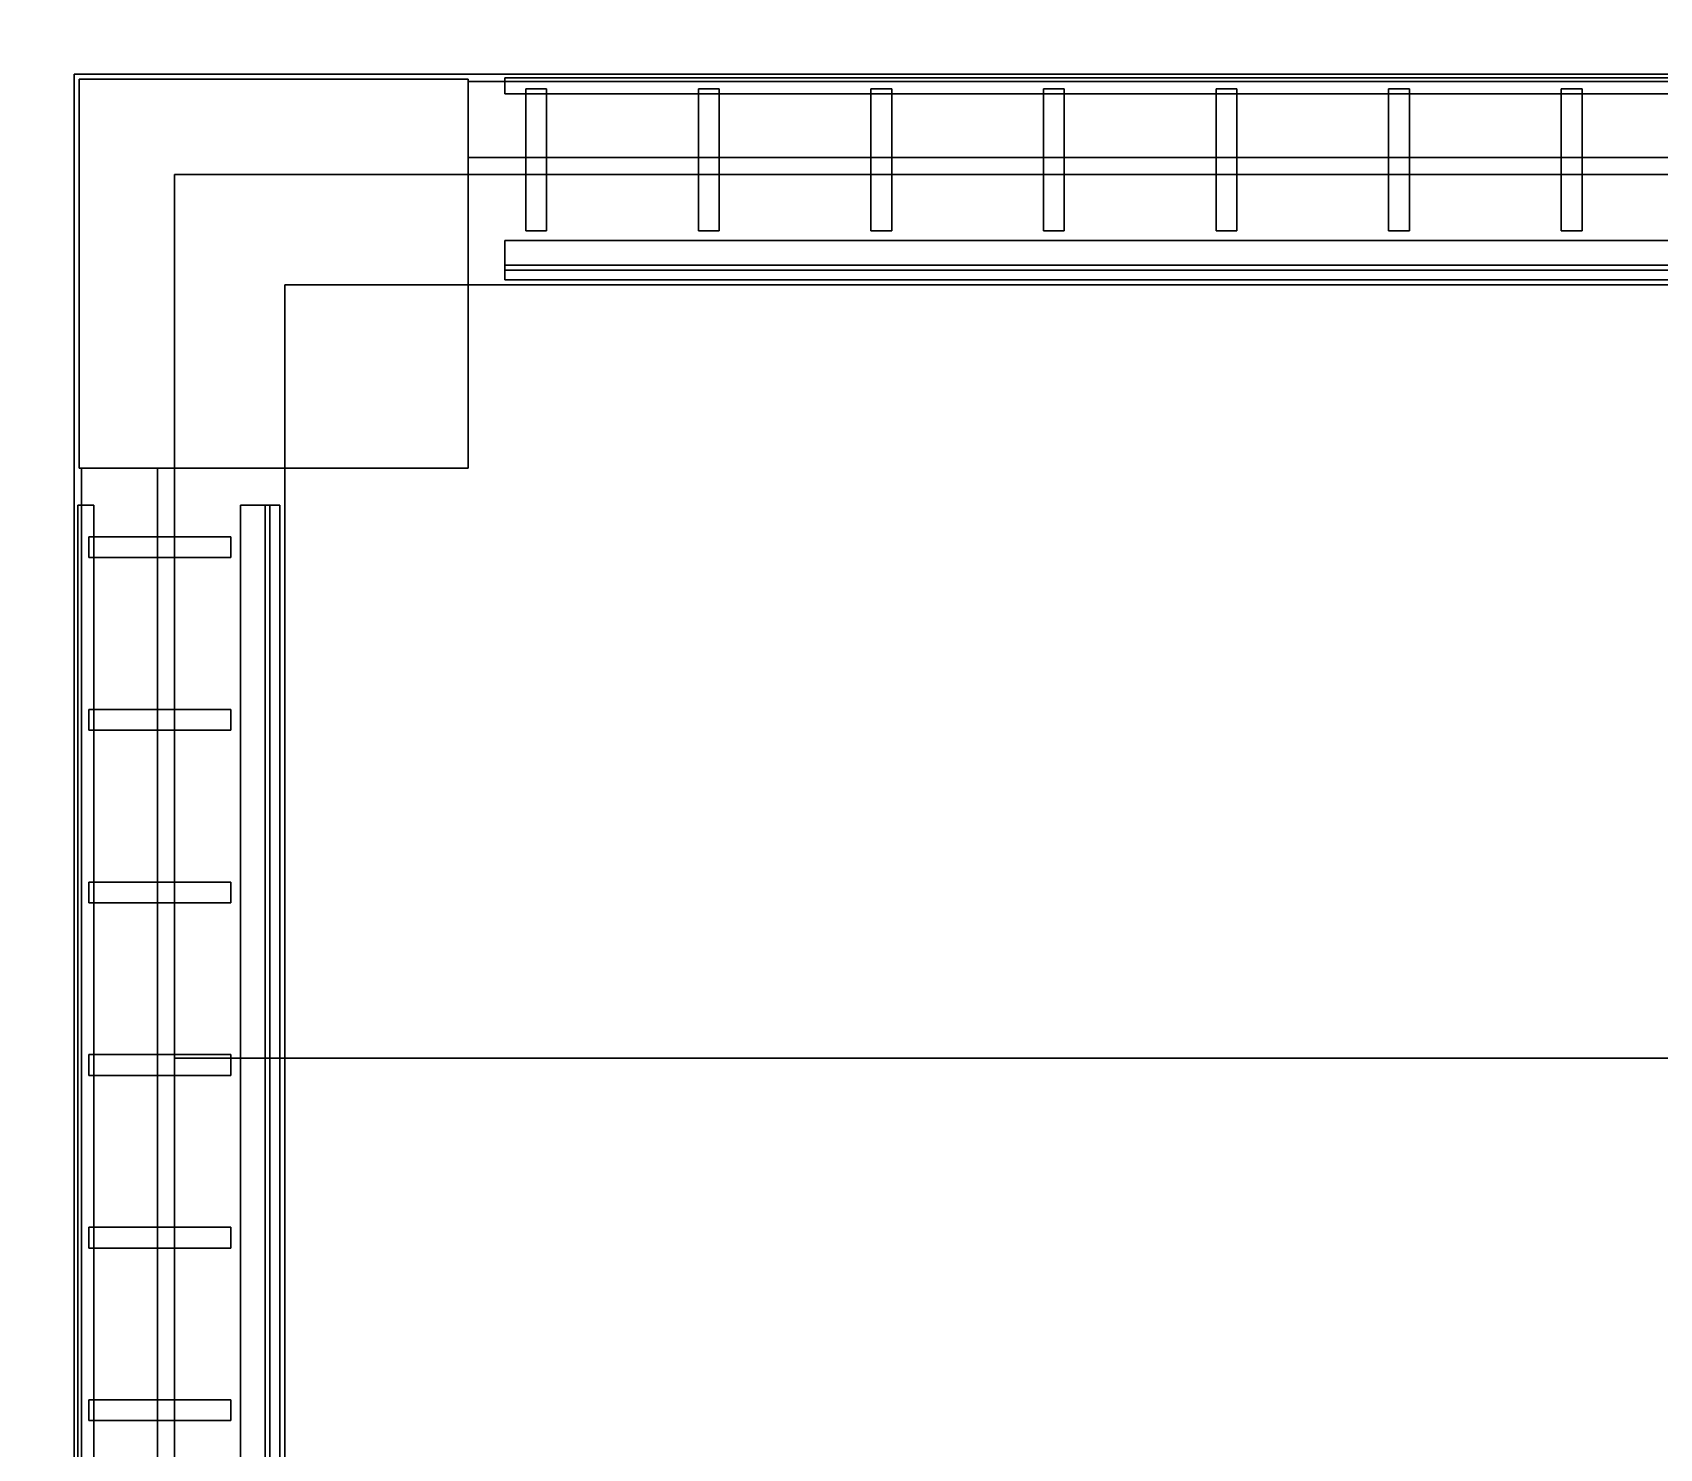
# Model space of a CAD drawing. Header units: metres. Extents: x -0.1 to 82.2, y -0.1 to 82.7.
# Drawn here: x 17.77 to 24.42, y 65.95 to 71.73 of the extents above; entities that cross this region are included whole.
import ezdxf

# ---------------------------------------------------------------- set-up
doc = ezdxf.new("R2010")
doc.units = ezdxf.units.M
for name, color, linetype in [('Floor_Plates', 7, 'CONTINUOUS'), ('Podium_Fins', 7, 'CONTINUOUS'), ('Podium_Glazing', 7, 'CONTINUOUS'), ('Podium_Terrace', 7, 'CONTINUOUS'), ('Podium_Walls', 7, 'CONTINUOUS'), ('Site_Plaza', 7, 'CONTINUOUS')]:
    doc.layers.add(name, color=color, linetype=linetype)

msp = doc.modelspace()

# ---------------------------------------------------------------- linework, layer by layer
at = {"layer": 'Floor_Plates'}
for points in [[(18.8, 26.8, 4.72), (18.8, 70.7, 4.72), (63.2, 70.7, 4.72), (63.2, 26.8, 4.72)], [(18.8, 26.8, 5), (63.2, 26.8, 5), (63.2, 70.7, 5), (18.8, 70.7, 5)], [(18.8, 26.8, 4.72), (18.8, 26.8, 5), (18.8, 70.7, 5), (18.8, 70.7, 4.72)], [(18.8, 70.7, 4.72), (18.8, 70.7, 5), (63.2, 70.7, 5), (63.2, 70.7, 4.72)], [(18.8, 26.8, 8.92), (18.8, 70.7, 8.92), (63.2, 70.7, 8.92), (63.2, 26.8, 8.92)], [(18.8, 26.8, 9.2), (63.2, 26.8, 9.2), (63.2, 70.7, 9.2), (18.8, 70.7, 9.2)], [(18.8, 26.8, 8.92), (18.8, 26.8, 9.2), (18.8, 70.7, 9.2), (18.8, 70.7, 8.92)], [(18.8, 70.7, 8.92), (18.8, 70.7, 9.2), (63.2, 70.7, 9.2), (63.2, 70.7, 8.92)], [(18.8, 26.8, 13.12), (18.8, 70.7, 13.12), (63.2, 70.7, 13.12), (63.2, 26.8, 13.12)], [(18.8, 26.8, 13.4), (63.2, 26.8, 13.4), (63.2, 70.7, 13.4), (18.8, 70.7, 13.4)], [(18.8, 26.8, 13.12), (18.8, 26.8, 13.4), (18.8, 70.7, 13.4), (18.8, 70.7, 13.12)], [(18.8, 70.7, 13.12), (18.8, 70.7, 13.4), (63.2, 70.7, 13.4), (63.2, 70.7, 13.12)]]:
    msp.add_3dface(points, dxfattribs=at)
at = {"layer": 'Podium_Fins'}
for points in [[(62.3, 71.545, 4.965), (19.7, 71.545, 4.965), (19.7, 71.545, 5.035), (62.3, 71.545, 5.035)], [(19.7, 71.48, 4.965), (19.7, 71.48, 5.035), (19.7, 71.545, 5.035), (19.7, 71.545, 4.965)], [(62.3, 71.48, 4.965), (19.7, 71.48, 4.965), (19.7, 71.545, 4.965), (62.3, 71.545, 4.965)], [(62.3, 71.48, 5.035), (62.3, 71.545, 5.035), (19.7, 71.545, 5.035), (19.7, 71.48, 5.035)], [(62.3, 71.545, 9.165), (19.7, 71.545, 9.165), (19.7, 71.545, 9.235), (62.3, 71.545, 9.235)], [(19.7, 71.48, 9.165), (19.7, 71.48, 9.235), (19.7, 71.545, 9.235), (19.7, 71.545, 9.165)], [(62.3, 71.48, 9.165), (19.7, 71.48, 9.165), (19.7, 71.545, 9.165), (62.3, 71.545, 9.165)], [(62.3, 71.48, 9.235), (62.3, 71.545, 9.235), (19.7, 71.545, 9.235), (19.7, 71.48, 9.235)], [(62.3, 71.545, 13.365), (19.7, 71.545, 13.365), (19.7, 71.545, 13.435), (62.3, 71.545, 13.435)], [(19.7, 71.48, 13.365), (19.7, 71.48, 13.435), (19.7, 71.545, 13.435), (19.7, 71.545, 13.365)], [(62.3, 71.48, 13.365), (19.7, 71.48, 13.365), (19.7, 71.545, 13.365), (62.3, 71.545, 13.365)], [(62.3, 71.48, 13.435), (62.3, 71.545, 13.435), (19.7, 71.545, 13.435), (19.7, 71.48, 13.435)], [(62.3, 71.48, 4.965), (62.3, 71.48, 5.035), (19.7, 71.48, 5.035), (19.7, 71.48, 4.965)], [(62.3, 71.48, 9.165), (62.3, 71.48, 9.235), (19.7, 71.48, 9.235), (19.7, 71.48, 9.165)], [(62.3, 71.48, 13.365), (62.3, 71.48, 13.435), (19.7, 71.48, 13.435), (19.7, 71.48, 13.365)], [(19.87, 71.5, 0.28), (19.785, 71.5, 0.28), (19.785, 71.5, 5.18), (19.87, 71.5, 5.18)], [(19.785, 70.92, 0.28), (19.785, 70.92, 5.18), (19.785, 71.5, 5.18), (19.785, 71.5, 0.28)], [(19.87, 70.92, 0.28), (19.785, 70.92, 0.28), (19.785, 71.5, 0.28), (19.87, 71.5, 0.28)], [(19.87, 70.92, 5.18), (19.87, 71.5, 5.18), (19.785, 71.5, 5.18), (19.785, 70.92, 5.18)], [(19.87, 71.5, 5.28), (19.785, 71.5, 5.28), (19.785, 71.5, 9.38), (19.87, 71.5, 9.38)], [(19.785, 70.92, 5.28), (19.785, 70.92, 9.38), (19.785, 71.5, 9.38), (19.785, 71.5, 5.28)], [(19.87, 70.92, 5.28), (19.785, 70.92, 5.28), (19.785, 71.5, 5.28), (19.87, 71.5, 5.28)], [(19.87, 70.92, 9.38), (19.87, 71.5, 9.38), (19.785, 71.5, 9.38), (19.785, 70.92, 9.38)], [(19.87, 71.5, 9.48), (19.785, 71.5, 9.48), (19.785, 71.5, 13.58), (19.87, 71.5, 13.58)], [(19.785, 70.92, 9.48), (19.785, 70.92, 13.58), (19.785, 71.5, 13.58), (19.785, 71.5, 9.48)], [(19.87, 70.92, 9.48), (19.785, 70.92, 9.48), (19.785, 71.5, 9.48), (19.87, 71.5, 9.48)], [(19.87, 70.92, 13.58), (19.87, 71.5, 13.58), (19.785, 71.5, 13.58), (19.785, 70.92, 13.58)], [(19.87, 71.5, 13.68), (19.785, 71.5, 13.68), (19.785, 71.5, 17.43), (19.87, 71.5, 17.43)], [(19.785, 70.92, 13.68), (19.785, 70.92, 17.43), (19.785, 71.5, 17.43), (19.785, 71.5, 13.68)], [(19.87, 70.92, 13.68), (19.785, 70.92, 13.68), (19.785, 71.5, 13.68), (19.87, 71.5, 13.68)], [(19.87, 70.92, 17.43), (19.87, 71.5, 17.43), (19.785, 71.5, 17.43), (19.785, 70.92, 17.43)], [(19.87, 70.92, 0.28), (19.87, 71.5, 0.28), (19.87, 71.5, 5.18), (19.87, 70.92, 5.18)], [(19.87, 70.92, 5.28), (19.87, 71.5, 5.28), (19.87, 71.5, 9.38), (19.87, 70.92, 9.38)], [(19.87, 70.92, 9.48), (19.87, 71.5, 9.48), (19.87, 71.5, 13.58), (19.87, 70.92, 13.58)], [(19.87, 70.92, 13.68), (19.87, 71.5, 13.68), (19.87, 71.5, 17.43), (19.87, 70.92, 17.43)], [(20.575, 71.5, 0.28), (20.49, 71.5, 0.28), (20.49, 71.5, 5.18), (20.575, 71.5, 5.18)], [(20.49, 70.92, 0.28), (20.49, 70.92, 5.18), (20.49, 71.5, 5.18), (20.49, 71.5, 0.28)], [(20.575, 70.92, 0.28), (20.49, 70.92, 0.28), (20.49, 71.5, 0.28), (20.575, 71.5, 0.28)], [(20.575, 70.92, 5.18), (20.575, 71.5, 5.18), (20.49, 71.5, 5.18), (20.49, 70.92, 5.18)], [(20.575, 71.5, 5.28), (20.49, 71.5, 5.28), (20.49, 71.5, 9.38), (20.575, 71.5, 9.38)], [(20.49, 70.92, 5.28), (20.49, 70.92, 9.38), (20.49, 71.5, 9.38), (20.49, 71.5, 5.28)], [(20.575, 70.92, 5.28), (20.49, 70.92, 5.28), (20.49, 71.5, 5.28), (20.575, 71.5, 5.28)], [(20.575, 70.92, 9.38), (20.575, 71.5, 9.38), (20.49, 71.5, 9.38), (20.49, 70.92, 9.38)], [(20.575, 71.5, 9.48), (20.49, 71.5, 9.48), (20.49, 71.5, 13.58), (20.575, 71.5, 13.58)], [(20.49, 70.92, 9.48), (20.49, 70.92, 13.58), (20.49, 71.5, 13.58), (20.49, 71.5, 9.48)], [(20.575, 70.92, 9.48), (20.49, 70.92, 9.48), (20.49, 71.5, 9.48), (20.575, 71.5, 9.48)], [(20.575, 70.92, 13.58), (20.575, 71.5, 13.58), (20.49, 71.5, 13.58), (20.49, 70.92, 13.58)], [(20.575, 71.5, 13.68), (20.49, 71.5, 13.68), (20.49, 71.5, 17.43), (20.575, 71.5, 17.43)], [(20.49, 70.92, 13.68), (20.49, 70.92, 17.43), (20.49, 71.5, 17.43), (20.49, 71.5, 13.68)], [(20.575, 70.92, 13.68), (20.49, 70.92, 13.68), (20.49, 71.5, 13.68), (20.575, 71.5, 13.68)], [(20.575, 70.92, 17.43), (20.575, 71.5, 17.43), (20.49, 71.5, 17.43), (20.49, 70.92, 17.43)], [(20.575, 70.92, 0.28), (20.575, 71.5, 0.28), (20.575, 71.5, 5.18), (20.575, 70.92, 5.18)], [(20.575, 70.92, 5.28), (20.575, 71.5, 5.28), (20.575, 71.5, 9.38), (20.575, 70.92, 9.38)], [(20.575, 70.92, 9.48), (20.575, 71.5, 9.48), (20.575, 71.5, 13.58), (20.575, 70.92, 13.58)], [(20.575, 70.92, 13.68), (20.575, 71.5, 13.68), (20.575, 71.5, 17.43), (20.575, 70.92, 17.43)], [(21.28, 71.5, 0.28), (21.195, 71.5, 0.28), (21.195, 71.5, 5.18), (21.28, 71.5, 5.18)], [(21.195, 70.92, 0.28), (21.195, 70.92, 5.18), (21.195, 71.5, 5.18), (21.195, 71.5, 0.28)], [(21.28, 70.92, 0.28), (21.195, 70.92, 0.28), (21.195, 71.5, 0.28), (21.28, 71.5, 0.28)], [(21.28, 70.92, 5.18), (21.28, 71.5, 5.18), (21.195, 71.5, 5.18), (21.195, 70.92, 5.18)], [(21.28, 71.5, 5.28), (21.195, 71.5, 5.28), (21.195, 71.5, 9.38), (21.28, 71.5, 9.38)], [(21.195, 70.92, 5.28), (21.195, 70.92, 9.38), (21.195, 71.5, 9.38), (21.195, 71.5, 5.28)], [(21.28, 70.92, 5.28), (21.195, 70.92, 5.28), (21.195, 71.5, 5.28), (21.28, 71.5, 5.28)], [(21.28, 70.92, 9.38), (21.28, 71.5, 9.38), (21.195, 71.5, 9.38), (21.195, 70.92, 9.38)], [(21.28, 71.5, 9.48), (21.195, 71.5, 9.48), (21.195, 71.5, 13.58), (21.28, 71.5, 13.58)], [(21.195, 70.92, 9.48), (21.195, 70.92, 13.58), (21.195, 71.5, 13.58), (21.195, 71.5, 9.48)], [(21.28, 70.92, 9.48), (21.195, 70.92, 9.48), (21.195, 71.5, 9.48), (21.28, 71.5, 9.48)], [(21.28, 70.92, 13.58), (21.28, 71.5, 13.58), (21.195, 71.5, 13.58), (21.195, 70.92, 13.58)], [(21.28, 71.5, 13.68), (21.195, 71.5, 13.68), (21.195, 71.5, 17.43), (21.28, 71.5, 17.43)], [(21.195, 70.92, 13.68), (21.195, 70.92, 17.43), (21.195, 71.5, 17.43), (21.195, 71.5, 13.68)], [(21.28, 70.92, 13.68), (21.195, 70.92, 13.68), (21.195, 71.5, 13.68), (21.28, 71.5, 13.68)], [(21.28, 70.92, 17.43), (21.28, 71.5, 17.43), (21.195, 71.5, 17.43), (21.195, 70.92, 17.43)], [(21.28, 70.92, 0.28), (21.28, 71.5, 0.28), (21.28, 71.5, 5.18), (21.28, 70.92, 5.18)], [(21.28, 70.92, 5.28), (21.28, 71.5, 5.28), (21.28, 71.5, 9.38), (21.28, 70.92, 9.38)], [(21.28, 70.92, 9.48), (21.28, 71.5, 9.48), (21.28, 71.5, 13.58), (21.28, 70.92, 13.58)], [(21.28, 70.92, 13.68), (21.28, 71.5, 13.68), (21.28, 71.5, 17.43), (21.28, 70.92, 17.43)], [(21.985, 71.5, 0.28), (21.9, 71.5, 0.28), (21.9, 71.5, 5.18), (21.985, 71.5, 5.18)], [(21.9, 70.92, 0.28), (21.9, 70.92, 5.18), (21.9, 71.5, 5.18), (21.9, 71.5, 0.28)], [(21.985, 70.92, 0.28), (21.9, 70.92, 0.28), (21.9, 71.5, 0.28), (21.985, 71.5, 0.28)], [(21.985, 70.92, 5.18), (21.985, 71.5, 5.18), (21.9, 71.5, 5.18), (21.9, 70.92, 5.18)], [(21.985, 71.5, 5.28), (21.9, 71.5, 5.28), (21.9, 71.5, 9.38), (21.985, 71.5, 9.38)], [(21.9, 70.92, 5.28), (21.9, 70.92, 9.38), (21.9, 71.5, 9.38), (21.9, 71.5, 5.28)], [(21.985, 70.92, 5.28), (21.9, 70.92, 5.28), (21.9, 71.5, 5.28), (21.985, 71.5, 5.28)], [(21.985, 70.92, 9.38), (21.985, 71.5, 9.38), (21.9, 71.5, 9.38), (21.9, 70.92, 9.38)], [(21.985, 71.5, 9.48), (21.9, 71.5, 9.48), (21.9, 71.5, 13.58), (21.985, 71.5, 13.58)], [(21.9, 70.92, 9.48), (21.9, 70.92, 13.58), (21.9, 71.5, 13.58), (21.9, 71.5, 9.48)], [(21.985, 70.92, 9.48), (21.9, 70.92, 9.48), (21.9, 71.5, 9.48), (21.985, 71.5, 9.48)], [(21.985, 70.92, 13.58), (21.985, 71.5, 13.58), (21.9, 71.5, 13.58), (21.9, 70.92, 13.58)], [(21.985, 71.5, 13.68), (21.9, 71.5, 13.68), (21.9, 71.5, 17.43), (21.985, 71.5, 17.43)], [(21.9, 70.92, 13.68), (21.9, 70.92, 17.43), (21.9, 71.5, 17.43), (21.9, 71.5, 13.68)], [(21.985, 70.92, 13.68), (21.9, 70.92, 13.68), (21.9, 71.5, 13.68), (21.985, 71.5, 13.68)], [(21.985, 70.92, 17.43), (21.985, 71.5, 17.43), (21.9, 71.5, 17.43), (21.9, 70.92, 17.43)], [(21.985, 70.92, 0.28), (21.985, 71.5, 0.28), (21.985, 71.5, 5.18), (21.985, 70.92, 5.18)], [(21.985, 70.92, 5.28), (21.985, 71.5, 5.28), (21.985, 71.5, 9.38), (21.985, 70.92, 9.38)], [(21.985, 70.92, 9.48), (21.985, 71.5, 9.48), (21.985, 71.5, 13.58), (21.985, 70.92, 13.58)], [(21.985, 70.92, 13.68), (21.985, 71.5, 13.68), (21.985, 71.5, 17.43), (21.985, 70.92, 17.43)], [(22.69, 71.5, 0.28), (22.605, 71.5, 0.28), (22.605, 71.5, 5.18), (22.69, 71.5, 5.18)], [(22.605, 70.92, 0.28), (22.605, 70.92, 5.18), (22.605, 71.5, 5.18), (22.605, 71.5, 0.28)], [(22.69, 70.92, 0.28), (22.605, 70.92, 0.28), (22.605, 71.5, 0.28), (22.69, 71.5, 0.28)], [(22.69, 70.92, 5.18), (22.69, 71.5, 5.18), (22.605, 71.5, 5.18), (22.605, 70.92, 5.18)], [(22.69, 71.5, 5.28), (22.605, 71.5, 5.28), (22.605, 71.5, 9.38), (22.69, 71.5, 9.38)], [(22.605, 70.92, 5.28), (22.605, 70.92, 9.38), (22.605, 71.5, 9.38), (22.605, 71.5, 5.28)], [(22.69, 70.92, 5.28), (22.605, 70.92, 5.28), (22.605, 71.5, 5.28), (22.69, 71.5, 5.28)], [(22.69, 70.92, 9.38), (22.69, 71.5, 9.38), (22.605, 71.5, 9.38), (22.605, 70.92, 9.38)], [(22.69, 71.5, 9.48), (22.605, 71.5, 9.48), (22.605, 71.5, 13.58), (22.69, 71.5, 13.58)], [(22.605, 70.92, 9.48), (22.605, 70.92, 13.58), (22.605, 71.5, 13.58), (22.605, 71.5, 9.48)], [(22.69, 70.92, 9.48), (22.605, 70.92, 9.48), (22.605, 71.5, 9.48), (22.69, 71.5, 9.48)], [(22.69, 70.92, 13.58), (22.69, 71.5, 13.58), (22.605, 71.5, 13.58), (22.605, 70.92, 13.58)], [(22.69, 71.5, 13.68), (22.605, 71.5, 13.68), (22.605, 71.5, 17.43), (22.69, 71.5, 17.43)], [(22.605, 70.92, 13.68), (22.605, 70.92, 17.43), (22.605, 71.5, 17.43), (22.605, 71.5, 13.68)], [(22.69, 70.92, 13.68), (22.605, 70.92, 13.68), (22.605, 71.5, 13.68), (22.69, 71.5, 13.68)], [(22.69, 70.92, 17.43), (22.69, 71.5, 17.43), (22.605, 71.5, 17.43), (22.605, 70.92, 17.43)], [(22.69, 70.92, 0.28), (22.69, 71.5, 0.28), (22.69, 71.5, 5.18), (22.69, 70.92, 5.18)], [(22.69, 70.92, 5.28), (22.69, 71.5, 5.28), (22.69, 71.5, 9.38), (22.69, 70.92, 9.38)], [(22.69, 70.92, 9.48), (22.69, 71.5, 9.48), (22.69, 71.5, 13.58), (22.69, 70.92, 13.58)], [(22.69, 70.92, 13.68), (22.69, 71.5, 13.68), (22.69, 71.5, 17.43), (22.69, 70.92, 17.43)], [(23.395, 71.5, 0.28), (23.31, 71.5, 0.28), (23.31, 71.5, 5.18), (23.395, 71.5, 5.18)], [(23.31, 70.92, 0.28), (23.31, 70.92, 5.18), (23.31, 71.5, 5.18), (23.31, 71.5, 0.28)], [(23.395, 70.92, 0.28), (23.31, 70.92, 0.28), (23.31, 71.5, 0.28), (23.395, 71.5, 0.28)], [(23.395, 70.92, 5.18), (23.395, 71.5, 5.18), (23.31, 71.5, 5.18), (23.31, 70.92, 5.18)], [(23.395, 71.5, 5.28), (23.31, 71.5, 5.28), (23.31, 71.5, 9.38), (23.395, 71.5, 9.38)], [(23.31, 70.92, 5.28), (23.31, 70.92, 9.38), (23.31, 71.5, 9.38), (23.31, 71.5, 5.28)], [(23.395, 70.92, 5.28), (23.31, 70.92, 5.28), (23.31, 71.5, 5.28), (23.395, 71.5, 5.28)], [(23.395, 70.92, 9.38), (23.395, 71.5, 9.38), (23.31, 71.5, 9.38), (23.31, 70.92, 9.38)], [(23.395, 71.5, 9.48), (23.31, 71.5, 9.48), (23.31, 71.5, 13.58), (23.395, 71.5, 13.58)], [(23.31, 70.92, 9.48), (23.31, 70.92, 13.58), (23.31, 71.5, 13.58), (23.31, 71.5, 9.48)], [(23.395, 70.92, 9.48), (23.31, 70.92, 9.48), (23.31, 71.5, 9.48), (23.395, 71.5, 9.48)], [(23.395, 70.92, 13.58), (23.395, 71.5, 13.58), (23.31, 71.5, 13.58), (23.31, 70.92, 13.58)], [(23.395, 71.5, 13.68), (23.31, 71.5, 13.68), (23.31, 71.5, 17.43), (23.395, 71.5, 17.43)], [(23.31, 70.92, 13.68), (23.31, 70.92, 17.43), (23.31, 71.5, 17.43), (23.31, 71.5, 13.68)], [(23.395, 70.92, 13.68), (23.31, 70.92, 13.68), (23.31, 71.5, 13.68), (23.395, 71.5, 13.68)], [(23.395, 70.92, 17.43), (23.395, 71.5, 17.43), (23.31, 71.5, 17.43), (23.31, 70.92, 17.43)], [(23.395, 70.92, 0.28), (23.395, 71.5, 0.28), (23.395, 71.5, 5.18), (23.395, 70.92, 5.18)], [(23.395, 70.92, 5.28), (23.395, 71.5, 5.28), (23.395, 71.5, 9.38), (23.395, 70.92, 9.38)], [(23.395, 70.92, 9.48), (23.395, 71.5, 9.48), (23.395, 71.5, 13.58), (23.395, 70.92, 13.58)], [(23.395, 70.92, 13.68), (23.395, 71.5, 13.68), (23.395, 71.5, 17.43), (23.395, 70.92, 17.43)], [(24.1, 71.5, 0.28), (24.015, 71.5, 0.28), (24.015, 71.5, 5.18), (24.1, 71.5, 5.18)], [(24.015, 70.92, 0.28), (24.015, 70.92, 5.18), (24.015, 71.5, 5.18), (24.015, 71.5, 0.28)], [(24.1, 70.92, 0.28), (24.015, 70.92, 0.28), (24.015, 71.5, 0.28), (24.1, 71.5, 0.28)], [(24.1, 70.92, 5.18), (24.1, 71.5, 5.18), (24.015, 71.5, 5.18), (24.015, 70.92, 5.18)], [(24.1, 71.5, 5.28), (24.015, 71.5, 5.28), (24.015, 71.5, 9.38), (24.1, 71.5, 9.38)], [(24.015, 70.92, 5.28), (24.015, 70.92, 9.38), (24.015, 71.5, 9.38), (24.015, 71.5, 5.28)], [(24.1, 70.92, 5.28), (24.015, 70.92, 5.28), (24.015, 71.5, 5.28), (24.1, 71.5, 5.28)], [(24.1, 70.92, 9.38), (24.1, 71.5, 9.38), (24.015, 71.5, 9.38), (24.015, 70.92, 9.38)], [(24.1, 71.5, 9.48), (24.015, 71.5, 9.48), (24.015, 71.5, 13.58), (24.1, 71.5, 13.58)], [(24.015, 70.92, 9.48), (24.015, 70.92, 13.58), (24.015, 71.5, 13.58), (24.015, 71.5, 9.48)], [(24.1, 70.92, 9.48), (24.015, 70.92, 9.48), (24.015, 71.5, 9.48), (24.1, 71.5, 9.48)], [(24.1, 70.92, 13.58), (24.1, 71.5, 13.58), (24.015, 71.5, 13.58), (24.015, 70.92, 13.58)], [(24.1, 71.5, 13.68), (24.015, 71.5, 13.68), (24.015, 71.5, 17.43), (24.1, 71.5, 17.43)], [(24.015, 70.92, 13.68), (24.015, 70.92, 17.43), (24.015, 71.5, 17.43), (24.015, 71.5, 13.68)], [(24.1, 70.92, 13.68), (24.015, 70.92, 13.68), (24.015, 71.5, 13.68), (24.1, 71.5, 13.68)], [(24.1, 70.92, 17.43), (24.1, 71.5, 17.43), (24.015, 71.5, 17.43), (24.015, 70.92, 17.43)], [(24.1, 70.92, 0.28), (24.1, 71.5, 0.28), (24.1, 71.5, 5.18), (24.1, 70.92, 5.18)], [(24.1, 70.92, 5.28), (24.1, 71.5, 5.28), (24.1, 71.5, 9.38), (24.1, 70.92, 9.38)], [(24.1, 70.92, 9.48), (24.1, 71.5, 9.48), (24.1, 71.5, 13.58), (24.1, 70.92, 13.58)], [(24.1, 70.92, 13.68), (24.1, 71.5, 13.68), (24.1, 71.5, 17.43), (24.1, 70.92, 17.43)], [(19.87, 70.92, 0.28), (19.87, 70.92, 5.18), (19.785, 70.92, 5.18), (19.785, 70.92, 0.28)], [(19.87, 70.92, 5.28), (19.87, 70.92, 9.38), (19.785, 70.92, 9.38), (19.785, 70.92, 5.28)], [(19.87, 70.92, 9.48), (19.87, 70.92, 13.58), (19.785, 70.92, 13.58), (19.785, 70.92, 9.48)], [(19.87, 70.92, 13.68), (19.87, 70.92, 17.43), (19.785, 70.92, 17.43), (19.785, 70.92, 13.68)], [(20.575, 70.92, 0.28), (20.575, 70.92, 5.18), (20.49, 70.92, 5.18), (20.49, 70.92, 0.28)], [(20.575, 70.92, 5.28), (20.575, 70.92, 9.38), (20.49, 70.92, 9.38), (20.49, 70.92, 5.28)], [(20.575, 70.92, 9.48), (20.575, 70.92, 13.58), (20.49, 70.92, 13.58), (20.49, 70.92, 9.48)], [(20.575, 70.92, 13.68), (20.575, 70.92, 17.43), (20.49, 70.92, 17.43), (20.49, 70.92, 13.68)], [(21.28, 70.92, 0.28), (21.28, 70.92, 5.18), (21.195, 70.92, 5.18), (21.195, 70.92, 0.28)], [(21.28, 70.92, 5.28), (21.28, 70.92, 9.38), (21.195, 70.92, 9.38), (21.195, 70.92, 5.28)], [(21.28, 70.92, 9.48), (21.28, 70.92, 13.58), (21.195, 70.92, 13.58), (21.195, 70.92, 9.48)], [(21.28, 70.92, 13.68), (21.28, 70.92, 17.43), (21.195, 70.92, 17.43), (21.195, 70.92, 13.68)], [(21.985, 70.92, 0.28), (21.985, 70.92, 5.18), (21.9, 70.92, 5.18), (21.9, 70.92, 0.28)], [(21.985, 70.92, 5.28), (21.985, 70.92, 9.38), (21.9, 70.92, 9.38), (21.9, 70.92, 5.28)], [(21.985, 70.92, 9.48), (21.985, 70.92, 13.58), (21.9, 70.92, 13.58), (21.9, 70.92, 9.48)], [(21.985, 70.92, 13.68), (21.985, 70.92, 17.43), (21.9, 70.92, 17.43), (21.9, 70.92, 13.68)], [(22.69, 70.92, 0.28), (22.69, 70.92, 5.18), (22.605, 70.92, 5.18), (22.605, 70.92, 0.28)], [(22.69, 70.92, 5.28), (22.69, 70.92, 9.38), (22.605, 70.92, 9.38), (22.605, 70.92, 5.28)], [(22.69, 70.92, 9.48), (22.69, 70.92, 13.58), (22.605, 70.92, 13.58), (22.605, 70.92, 9.48)], [(22.69, 70.92, 13.68), (22.69, 70.92, 17.43), (22.605, 70.92, 17.43), (22.605, 70.92, 13.68)], [(23.395, 70.92, 0.28), (23.395, 70.92, 5.18), (23.31, 70.92, 5.18), (23.31, 70.92, 0.28)], [(23.395, 70.92, 5.28), (23.395, 70.92, 9.38), (23.31, 70.92, 9.38), (23.31, 70.92, 5.28)], [(23.395, 70.92, 9.48), (23.395, 70.92, 13.58), (23.31, 70.92, 13.58), (23.31, 70.92, 9.48)], [(23.395, 70.92, 13.68), (23.395, 70.92, 17.43), (23.31, 70.92, 17.43), (23.31, 70.92, 13.68)], [(24.1, 70.92, 0.28), (24.1, 70.92, 5.18), (24.015, 70.92, 5.18), (24.015, 70.92, 0.28)], [(24.1, 70.92, 5.28), (24.1, 70.92, 9.38), (24.015, 70.92, 9.38), (24.015, 70.92, 5.28)], [(24.1, 70.92, 9.48), (24.1, 70.92, 13.58), (24.015, 70.92, 13.58), (24.015, 70.92, 9.48)], [(24.1, 70.92, 13.68), (24.1, 70.92, 17.43), (24.015, 70.92, 17.43), (24.015, 70.92, 13.68)], [(17.955, 69.8, 4.965), (17.955, 27.7, 4.965), (17.955, 27.7, 5.035), (17.955, 69.8, 5.035)], [(18.02, 69.8, 4.965), (17.955, 69.8, 4.965), (17.955, 69.8, 5.035), (18.02, 69.8, 5.035)], [(18.02, 69.8, 4.965), (18.02, 27.7, 4.965), (17.955, 27.7, 4.965), (17.955, 69.8, 4.965)], [(18.02, 69.8, 5.035), (17.955, 69.8, 5.035), (17.955, 27.7, 5.035), (18.02, 27.7, 5.035)], [(17.955, 69.8, 9.165), (17.955, 27.7, 9.165), (17.955, 27.7, 9.235), (17.955, 69.8, 9.235)], [(18.02, 69.8, 9.165), (17.955, 69.8, 9.165), (17.955, 69.8, 9.235), (18.02, 69.8, 9.235)], [(18.02, 69.8, 9.165), (18.02, 27.7, 9.165), (17.955, 27.7, 9.165), (17.955, 69.8, 9.165)], [(18.02, 69.8, 9.235), (17.955, 69.8, 9.235), (17.955, 27.7, 9.235), (18.02, 27.7, 9.235)], [(17.955, 69.8, 13.365), (17.955, 27.7, 13.365), (17.955, 27.7, 13.435), (17.955, 69.8, 13.435)], [(18.02, 69.8, 13.365), (17.955, 69.8, 13.365), (17.955, 69.8, 13.435), (18.02, 69.8, 13.435)], [(18.02, 69.8, 13.365), (18.02, 27.7, 13.365), (17.955, 27.7, 13.365), (17.955, 69.8, 13.365)], [(18.02, 69.8, 13.435), (17.955, 69.8, 13.435), (17.955, 27.7, 13.435), (18.02, 27.7, 13.435)], [(18.02, 69.8, 4.965), (18.02, 69.8, 5.035), (18.02, 27.7, 5.035), (18.02, 27.7, 4.965)], [(18.02, 69.8, 9.165), (18.02, 69.8, 9.235), (18.02, 27.7, 9.235), (18.02, 27.7, 9.165)], [(18.02, 69.8, 13.365), (18.02, 69.8, 13.435), (18.02, 27.7, 13.435), (18.02, 27.7, 13.365)], [(18, 69.67, 0.28), (18, 69.585, 0.28), (18, 69.585, 5.18), (18, 69.67, 5.18)], [(18.58, 69.67, 0.28), (18, 69.67, 0.28), (18, 69.67, 5.18), (18.58, 69.67, 5.18)], [(18.58, 69.67, 0.28), (18.58, 69.585, 0.28), (18, 69.585, 0.28), (18, 69.67, 0.28)], [(18.58, 69.67, 5.18), (18, 69.67, 5.18), (18, 69.585, 5.18), (18.58, 69.585, 5.18)], [(18, 69.67, 5.28), (18, 69.585, 5.28), (18, 69.585, 9.38), (18, 69.67, 9.38)], [(18.58, 69.67, 5.28), (18, 69.67, 5.28), (18, 69.67, 9.38), (18.58, 69.67, 9.38)], [(18.58, 69.67, 5.28), (18.58, 69.585, 5.28), (18, 69.585, 5.28), (18, 69.67, 5.28)], [(18.58, 69.67, 9.38), (18, 69.67, 9.38), (18, 69.585, 9.38), (18.58, 69.585, 9.38)], [(18, 69.67, 9.48), (18, 69.585, 9.48), (18, 69.585, 13.58), (18, 69.67, 13.58)], [(18.58, 69.67, 9.48), (18, 69.67, 9.48), (18, 69.67, 13.58), (18.58, 69.67, 13.58)], [(18.58, 69.67, 9.48), (18.58, 69.585, 9.48), (18, 69.585, 9.48), (18, 69.67, 9.48)], [(18.58, 69.67, 13.58), (18, 69.67, 13.58), (18, 69.585, 13.58), (18.58, 69.585, 13.58)], [(18, 69.67, 13.68), (18, 69.585, 13.68), (18, 69.585, 17.43), (18, 69.67, 17.43)], [(18.58, 69.67, 13.68), (18, 69.67, 13.68), (18, 69.67, 17.43), (18.58, 69.67, 17.43)], [(18.58, 69.67, 13.68), (18.58, 69.585, 13.68), (18, 69.585, 13.68), (18, 69.67, 13.68)], [(18.58, 69.67, 17.43), (18, 69.67, 17.43), (18, 69.585, 17.43), (18.58, 69.585, 17.43)], [(18.58, 69.67, 0.28), (18.58, 69.67, 5.18), (18.58, 69.585, 5.18), (18.58, 69.585, 0.28)], [(18.58, 69.67, 5.28), (18.58, 69.67, 9.38), (18.58, 69.585, 9.38), (18.58, 69.585, 5.28)], [(18.58, 69.67, 9.48), (18.58, 69.67, 13.58), (18.58, 69.585, 13.58), (18.58, 69.585, 9.48)], [(18.58, 69.67, 13.68), (18.58, 69.67, 17.43), (18.58, 69.585, 17.43), (18.58, 69.585, 13.68)], [(18.58, 69.585, 0.28), (18.58, 69.585, 5.18), (18, 69.585, 5.18), (18, 69.585, 0.28)], [(18.58, 69.585, 5.28), (18.58, 69.585, 9.38), (18, 69.585, 9.38), (18, 69.585, 5.28)], [(18.58, 69.585, 9.48), (18.58, 69.585, 13.58), (18, 69.585, 13.58), (18, 69.585, 9.48)], [(18.58, 69.585, 13.68), (18.58, 69.585, 17.43), (18, 69.585, 17.43), (18, 69.585, 13.68)], [(18, 68.965, 0.28), (18, 68.88, 0.28), (18, 68.88, 5.18), (18, 68.965, 5.18)], [(18.58, 68.965, 0.28), (18, 68.965, 0.28), (18, 68.965, 5.18), (18.58, 68.965, 5.18)], [(18.58, 68.965, 0.28), (18.58, 68.88, 0.28), (18, 68.88, 0.28), (18, 68.965, 0.28)], [(18.58, 68.965, 5.18), (18, 68.965, 5.18), (18, 68.88, 5.18), (18.58, 68.88, 5.18)], [(18, 68.965, 5.28), (18, 68.88, 5.28), (18, 68.88, 9.38), (18, 68.965, 9.38)], [(18.58, 68.965, 5.28), (18, 68.965, 5.28), (18, 68.965, 9.38), (18.58, 68.965, 9.38)], [(18.58, 68.965, 5.28), (18.58, 68.88, 5.28), (18, 68.88, 5.28), (18, 68.965, 5.28)], [(18.58, 68.965, 9.38), (18, 68.965, 9.38), (18, 68.88, 9.38), (18.58, 68.88, 9.38)], [(18, 68.965, 9.48), (18, 68.88, 9.48), (18, 68.88, 13.58), (18, 68.965, 13.58)], [(18.58, 68.965, 9.48), (18, 68.965, 9.48), (18, 68.965, 13.58), (18.58, 68.965, 13.58)], [(18.58, 68.965, 9.48), (18.58, 68.88, 9.48), (18, 68.88, 9.48), (18, 68.965, 9.48)], [(18.58, 68.965, 13.58), (18, 68.965, 13.58), (18, 68.88, 13.58), (18.58, 68.88, 13.58)], [(18, 68.965, 13.68), (18, 68.88, 13.68), (18, 68.88, 17.43), (18, 68.965, 17.43)], [(18.58, 68.965, 13.68), (18, 68.965, 13.68), (18, 68.965, 17.43), (18.58, 68.965, 17.43)], [(18.58, 68.965, 13.68), (18.58, 68.88, 13.68), (18, 68.88, 13.68), (18, 68.965, 13.68)], [(18.58, 68.965, 17.43), (18, 68.965, 17.43), (18, 68.88, 17.43), (18.58, 68.88, 17.43)], [(18.58, 68.965, 0.28), (18.58, 68.965, 5.18), (18.58, 68.88, 5.18), (18.58, 68.88, 0.28)], [(18.58, 68.965, 5.28), (18.58, 68.965, 9.38), (18.58, 68.88, 9.38), (18.58, 68.88, 5.28)], [(18.58, 68.965, 9.48), (18.58, 68.965, 13.58), (18.58, 68.88, 13.58), (18.58, 68.88, 9.48)], [(18.58, 68.965, 13.68), (18.58, 68.965, 17.43), (18.58, 68.88, 17.43), (18.58, 68.88, 13.68)], [(18.58, 68.88, 0.28), (18.58, 68.88, 5.18), (18, 68.88, 5.18), (18, 68.88, 0.28)], [(18.58, 68.88, 5.28), (18.58, 68.88, 9.38), (18, 68.88, 9.38), (18, 68.88, 5.28)], [(18.58, 68.88, 9.48), (18.58, 68.88, 13.58), (18, 68.88, 13.58), (18, 68.88, 9.48)], [(18.58, 68.88, 13.68), (18.58, 68.88, 17.43), (18, 68.88, 17.43), (18, 68.88, 13.68)], [(18, 68.26, 0.28), (18, 68.175, 0.28), (18, 68.175, 5.18), (18, 68.26, 5.18)], [(18.58, 68.26, 0.28), (18, 68.26, 0.28), (18, 68.26, 5.18), (18.58, 68.26, 5.18)], [(18.58, 68.26, 0.28), (18.58, 68.175, 0.28), (18, 68.175, 0.28), (18, 68.26, 0.28)], [(18.58, 68.26, 5.18), (18, 68.26, 5.18), (18, 68.175, 5.18), (18.58, 68.175, 5.18)], [(18, 68.26, 5.28), (18, 68.175, 5.28), (18, 68.175, 9.38), (18, 68.26, 9.38)], [(18.58, 68.26, 5.28), (18, 68.26, 5.28), (18, 68.26, 9.38), (18.58, 68.26, 9.38)], [(18.58, 68.26, 5.28), (18.58, 68.175, 5.28), (18, 68.175, 5.28), (18, 68.26, 5.28)], [(18.58, 68.26, 9.38), (18, 68.26, 9.38), (18, 68.175, 9.38), (18.58, 68.175, 9.38)], [(18, 68.26, 9.48), (18, 68.175, 9.48), (18, 68.175, 13.58), (18, 68.26, 13.58)], [(18.58, 68.26, 9.48), (18, 68.26, 9.48), (18, 68.26, 13.58), (18.58, 68.26, 13.58)], [(18.58, 68.26, 9.48), (18.58, 68.175, 9.48), (18, 68.175, 9.48), (18, 68.26, 9.48)], [(18.58, 68.26, 13.58), (18, 68.26, 13.58), (18, 68.175, 13.58), (18.58, 68.175, 13.58)], [(18, 68.26, 13.68), (18, 68.175, 13.68), (18, 68.175, 17.43), (18, 68.26, 17.43)], [(18.58, 68.26, 13.68), (18, 68.26, 13.68), (18, 68.26, 17.43), (18.58, 68.26, 17.43)], [(18.58, 68.26, 13.68), (18.58, 68.175, 13.68), (18, 68.175, 13.68), (18, 68.26, 13.68)], [(18.58, 68.26, 17.43), (18, 68.26, 17.43), (18, 68.175, 17.43), (18.58, 68.175, 17.43)], [(18.58, 68.26, 0.28), (18.58, 68.26, 5.18), (18.58, 68.175, 5.18), (18.58, 68.175, 0.28)], [(18.58, 68.26, 5.28), (18.58, 68.26, 9.38), (18.58, 68.175, 9.38), (18.58, 68.175, 5.28)], [(18.58, 68.26, 9.48), (18.58, 68.26, 13.58), (18.58, 68.175, 13.58), (18.58, 68.175, 9.48)], [(18.58, 68.26, 13.68), (18.58, 68.26, 17.43), (18.58, 68.175, 17.43), (18.58, 68.175, 13.68)], [(18.58, 68.175, 0.28), (18.58, 68.175, 5.18), (18, 68.175, 5.18), (18, 68.175, 0.28)], [(18.58, 68.175, 5.28), (18.58, 68.175, 9.38), (18, 68.175, 9.38), (18, 68.175, 5.28)], [(18.58, 68.175, 9.48), (18.58, 68.175, 13.58), (18, 68.175, 13.58), (18, 68.175, 9.48)], [(18.58, 68.175, 13.68), (18.58, 68.175, 17.43), (18, 68.175, 17.43), (18, 68.175, 13.68)], [(18, 67.555, 0.28), (18, 67.47, 0.28), (18, 67.47, 5.18), (18, 67.555, 5.18)], [(18.58, 67.555, 0.28), (18, 67.555, 0.28), (18, 67.555, 5.18), (18.58, 67.555, 5.18)], [(18.58, 67.555, 0.28), (18.58, 67.47, 0.28), (18, 67.47, 0.28), (18, 67.555, 0.28)], [(18.58, 67.555, 5.18), (18, 67.555, 5.18), (18, 67.47, 5.18), (18.58, 67.47, 5.18)], [(18, 67.555, 5.28), (18, 67.47, 5.28), (18, 67.47, 9.38), (18, 67.555, 9.38)], [(18.58, 67.555, 5.28), (18, 67.555, 5.28), (18, 67.555, 9.38), (18.58, 67.555, 9.38)], [(18.58, 67.555, 5.28), (18.58, 67.47, 5.28), (18, 67.47, 5.28), (18, 67.555, 5.28)], [(18.58, 67.555, 9.38), (18, 67.555, 9.38), (18, 67.47, 9.38), (18.58, 67.47, 9.38)], [(18, 67.555, 9.48), (18, 67.47, 9.48), (18, 67.47, 13.58), (18, 67.555, 13.58)], [(18.58, 67.555, 9.48), (18, 67.555, 9.48), (18, 67.555, 13.58), (18.58, 67.555, 13.58)], [(18.58, 67.555, 9.48), (18.58, 67.47, 9.48), (18, 67.47, 9.48), (18, 67.555, 9.48)], [(18.58, 67.555, 13.58), (18, 67.555, 13.58), (18, 67.47, 13.58), (18.58, 67.47, 13.58)], [(18, 67.555, 13.68), (18, 67.47, 13.68), (18, 67.47, 17.43), (18, 67.555, 17.43)], [(18.58, 67.555, 13.68), (18, 67.555, 13.68), (18, 67.555, 17.43), (18.58, 67.555, 17.43)], [(18.58, 67.555, 13.68), (18.58, 67.47, 13.68), (18, 67.47, 13.68), (18, 67.555, 13.68)], [(18.58, 67.555, 17.43), (18, 67.555, 17.43), (18, 67.47, 17.43), (18.58, 67.47, 17.43)], [(18.58, 67.555, 0.28), (18.58, 67.555, 5.18), (18.58, 67.47, 5.18), (18.58, 67.47, 0.28)], [(18.58, 67.555, 5.28), (18.58, 67.555, 9.38), (18.58, 67.47, 9.38), (18.58, 67.47, 5.28)], [(18.58, 67.555, 9.48), (18.58, 67.555, 13.58), (18.58, 67.47, 13.58), (18.58, 67.47, 9.48)], [(18.58, 67.555, 13.68), (18.58, 67.555, 17.43), (18.58, 67.47, 17.43), (18.58, 67.47, 13.68)], [(18.58, 67.47, 0.28), (18.58, 67.47, 5.18), (18, 67.47, 5.18), (18, 67.47, 0.28)], [(18.58, 67.47, 5.28), (18.58, 67.47, 9.38), (18, 67.47, 9.38), (18, 67.47, 5.28)], [(18.58, 67.47, 9.48), (18.58, 67.47, 13.58), (18, 67.47, 13.58), (18, 67.47, 9.48)], [(18.58, 67.47, 13.68), (18.58, 67.47, 17.43), (18, 67.47, 17.43), (18, 67.47, 13.68)], [(18, 66.85, 0.28), (18, 66.765, 0.28), (18, 66.765, 5.18), (18, 66.85, 5.18)], [(18.58, 66.85, 0.28), (18, 66.85, 0.28), (18, 66.85, 5.18), (18.58, 66.85, 5.18)], [(18.58, 66.85, 0.28), (18.58, 66.765, 0.28), (18, 66.765, 0.28), (18, 66.85, 0.28)], [(18.58, 66.85, 5.18), (18, 66.85, 5.18), (18, 66.765, 5.18), (18.58, 66.765, 5.18)], [(18, 66.85, 5.28), (18, 66.765, 5.28), (18, 66.765, 9.38), (18, 66.85, 9.38)], [(18.58, 66.85, 5.28), (18, 66.85, 5.28), (18, 66.85, 9.38), (18.58, 66.85, 9.38)], [(18.58, 66.85, 5.28), (18.58, 66.765, 5.28), (18, 66.765, 5.28), (18, 66.85, 5.28)], [(18.58, 66.85, 9.38), (18, 66.85, 9.38), (18, 66.765, 9.38), (18.58, 66.765, 9.38)], [(18, 66.85, 9.48), (18, 66.765, 9.48), (18, 66.765, 13.58), (18, 66.85, 13.58)], [(18.58, 66.85, 9.48), (18, 66.85, 9.48), (18, 66.85, 13.58), (18.58, 66.85, 13.58)], [(18.58, 66.85, 9.48), (18.58, 66.765, 9.48), (18, 66.765, 9.48), (18, 66.85, 9.48)], [(18.58, 66.85, 13.58), (18, 66.85, 13.58), (18, 66.765, 13.58), (18.58, 66.765, 13.58)], [(18, 66.85, 13.68), (18, 66.765, 13.68), (18, 66.765, 17.43), (18, 66.85, 17.43)], [(18.58, 66.85, 13.68), (18, 66.85, 13.68), (18, 66.85, 17.43), (18.58, 66.85, 17.43)], [(18.58, 66.85, 13.68), (18.58, 66.765, 13.68), (18, 66.765, 13.68), (18, 66.85, 13.68)], [(18.58, 66.85, 17.43), (18, 66.85, 17.43), (18, 66.765, 17.43), (18.58, 66.765, 17.43)], [(18.58, 66.85, 0.28), (18.58, 66.85, 5.18), (18.58, 66.765, 5.18), (18.58, 66.765, 0.28)], [(18.58, 66.85, 5.28), (18.58, 66.85, 9.38), (18.58, 66.765, 9.38), (18.58, 66.765, 5.28)], [(18.58, 66.85, 9.48), (18.58, 66.85, 13.58), (18.58, 66.765, 13.58), (18.58, 66.765, 9.48)], [(18.58, 66.85, 13.68), (18.58, 66.85, 17.43), (18.58, 66.765, 17.43), (18.58, 66.765, 13.68)], [(18.58, 66.765, 0.28), (18.58, 66.765, 5.18), (18, 66.765, 5.18), (18, 66.765, 0.28)], [(18.58, 66.765, 5.28), (18.58, 66.765, 9.38), (18, 66.765, 9.38), (18, 66.765, 5.28)], [(18.58, 66.765, 9.48), (18.58, 66.765, 13.58), (18, 66.765, 13.58), (18, 66.765, 9.48)], [(18.58, 66.765, 13.68), (18.58, 66.765, 17.43), (18, 66.765, 17.43), (18, 66.765, 13.68)], [(18, 66.145, 0.28), (18, 66.06, 0.28), (18, 66.06, 5.18), (18, 66.145, 5.18)], [(18.58, 66.145, 0.28), (18, 66.145, 0.28), (18, 66.145, 5.18), (18.58, 66.145, 5.18)], [(18.58, 66.145, 0.28), (18.58, 66.06, 0.28), (18, 66.06, 0.28), (18, 66.145, 0.28)], [(18.58, 66.145, 5.18), (18, 66.145, 5.18), (18, 66.06, 5.18), (18.58, 66.06, 5.18)], [(18, 66.145, 5.28), (18, 66.06, 5.28), (18, 66.06, 9.38), (18, 66.145, 9.38)], [(18.58, 66.145, 5.28), (18, 66.145, 5.28), (18, 66.145, 9.38), (18.58, 66.145, 9.38)], [(18.58, 66.145, 5.28), (18.58, 66.06, 5.28), (18, 66.06, 5.28), (18, 66.145, 5.28)], [(18.58, 66.145, 9.38), (18, 66.145, 9.38), (18, 66.06, 9.38), (18.58, 66.06, 9.38)], [(18, 66.145, 9.48), (18, 66.06, 9.48), (18, 66.06, 13.58), (18, 66.145, 13.58)], [(18.58, 66.145, 9.48), (18, 66.145, 9.48), (18, 66.145, 13.58), (18.58, 66.145, 13.58)], [(18.58, 66.145, 9.48), (18.58, 66.06, 9.48), (18, 66.06, 9.48), (18, 66.145, 9.48)], [(18.58, 66.145, 13.58), (18, 66.145, 13.58), (18, 66.06, 13.58), (18.58, 66.06, 13.58)], [(18, 66.145, 13.68), (18, 66.06, 13.68), (18, 66.06, 17.43), (18, 66.145, 17.43)], [(18.58, 66.145, 13.68), (18, 66.145, 13.68), (18, 66.145, 17.43), (18.58, 66.145, 17.43)], [(18.58, 66.145, 13.68), (18.58, 66.06, 13.68), (18, 66.06, 13.68), (18, 66.145, 13.68)], [(18.58, 66.145, 17.43), (18, 66.145, 17.43), (18, 66.06, 17.43), (18.58, 66.06, 17.43)], [(18.58, 66.145, 0.28), (18.58, 66.145, 5.18), (18.58, 66.06, 5.18), (18.58, 66.06, 0.28)], [(18.58, 66.145, 5.28), (18.58, 66.145, 9.38), (18.58, 66.06, 9.38), (18.58, 66.06, 5.28)], [(18.58, 66.145, 9.48), (18.58, 66.145, 13.58), (18.58, 66.06, 13.58), (18.58, 66.06, 9.48)], [(18.58, 66.145, 13.68), (18.58, 66.145, 17.43), (18.58, 66.06, 17.43), (18.58, 66.06, 13.68)], [(18.58, 66.06, 0.28), (18.58, 66.06, 5.18), (18, 66.06, 5.18), (18, 66.06, 0.28)], [(18.58, 66.06, 5.28), (18.58, 66.06, 9.38), (18, 66.06, 9.38), (18, 66.06, 5.28)], [(18.58, 66.06, 9.48), (18.58, 66.06, 13.58), (18, 66.06, 13.58), (18, 66.06, 9.48)], [(18.58, 66.06, 13.68), (18.58, 66.06, 17.43), (18, 66.06, 17.43), (18, 66.06, 13.68)]]:
    msp.add_3dface(points, dxfattribs=at)
at = {"layer": 'Podium_Glazing'}
for points in [[(62.3, 70.78, 0.22), (19.7, 70.78, 0.22), (19.7, 70.78, 17.2), (62.3, 70.78, 17.2)], [(19.7, 70.76, 0.22), (19.7, 70.76, 17.2), (19.7, 70.78, 17.2), (19.7, 70.78, 0.22)], [(62.3, 70.76, 0.22), (19.7, 70.76, 0.22), (19.7, 70.78, 0.22), (62.3, 70.78, 0.22)], [(62.3, 70.76, 17.2), (62.3, 70.78, 17.2), (19.7, 70.78, 17.2), (19.7, 70.76, 17.2)], [(62.3, 70.76, 0.22), (62.3, 70.76, 17.2), (19.7, 70.76, 17.2), (19.7, 70.76, 0.22)], [(18.72, 69.8, 0.22), (18.72, 27.7, 0.22), (18.72, 27.7, 17.2), (18.72, 69.8, 17.2)], [(18.74, 69.8, 0.22), (18.72, 69.8, 0.22), (18.72, 69.8, 17.2), (18.74, 69.8, 17.2)], [(18.74, 69.8, 0.22), (18.74, 27.7, 0.22), (18.72, 27.7, 0.22), (18.72, 69.8, 0.22)], [(18.74, 69.8, 17.2), (18.72, 69.8, 17.2), (18.72, 27.7, 17.2), (18.74, 27.7, 17.2)], [(18.74, 69.8, 0.22), (18.74, 69.8, 17.2), (18.74, 27.7, 17.2), (18.74, 27.7, 0.22)]]:
    msp.add_3dface(points, dxfattribs=at)
at = {"layer": 'Podium_Terrace'}
for points in [[(18.35, 67.54, 17.601), (18.35, 71.15, 17.601), (63.65, 71.15, 17.601), (63.65, 67.54, 17.601)], [(18.35, 67.54, 17.655), (63.65, 67.54, 17.655), (63.65, 71.15, 17.655), (18.35, 71.15, 17.655)], [(18.35, 67.54, 17.601), (18.35, 67.54, 17.655), (18.35, 71.15, 17.655), (18.35, 71.15, 17.601)], [(18.35, 71.15, 17.601), (18.35, 71.15, 17.655), (63.65, 71.15, 17.655), (63.65, 71.15, 17.601)], [(18.35, 67.54, 17.601), (63.65, 67.54, 17.601), (63.65, 67.54, 17.655), (18.35, 67.54, 17.655)], [(18.35, 35.46, 17.601), (18.35, 67.54, 17.601), (24.96, 67.54, 17.601), (24.96, 35.46, 17.601)], [(18.35, 35.46, 17.655), (24.96, 35.46, 17.655), (24.96, 67.54, 17.655), (18.35, 67.54, 17.655)], [(18.35, 35.46, 17.601), (18.35, 35.46, 17.655), (18.35, 67.54, 17.655), (18.35, 67.54, 17.601)], [(18.35, 67.54, 17.601), (18.35, 67.54, 17.655), (24.96, 67.54, 17.655), (24.96, 67.54, 17.601)]]:
    msp.add_3dface(points, dxfattribs=at)
at = {"layer": 'Podium_Walls'}
for points in [[(17.94, 25.94, 17.2), (17.94, 71.56, 17.2), (64.06, 71.56, 17.2), (64.06, 25.94, 17.2)], [(17.94, 25.94, 17.6), (64.06, 25.94, 17.6), (64.06, 71.56, 17.6), (17.94, 71.56, 17.6)], [(17.94, 25.94, 17.2), (17.94, 25.94, 17.6), (17.94, 71.56, 17.6), (17.94, 71.56, 17.2)], [(17.94, 71.56, 17.2), (17.94, 71.56, 17.6), (64.06, 71.56, 17.6), (64.06, 71.56, 17.2)], [(17.96, 69.95), (17.96, 71.54), (19.55, 71.54), (19.55, 69.95)], [(17.96, 69.95, 17.6), (19.55, 69.95, 17.6), (19.55, 71.54, 17.6), (17.96, 71.54, 17.6)], [(17.96, 69.95), (17.96, 69.95, 17.6), (17.96, 71.54, 17.6), (17.96, 71.54)], [(17.96, 71.54), (17.96, 71.54, 17.6), (19.55, 71.54, 17.6), (19.55, 71.54)], [(19.55, 69.95), (19.55, 71.54), (19.55, 71.54, 17.6), (19.55, 69.95, 17.6)], [(19.55, 71.22), (19.55, 71.53), (62.45, 71.53), (62.45, 71.22)], [(19.55, 71.22, 0.22), (62.45, 71.22, 0.22), (62.45, 71.53, 0.22), (19.55, 71.53, 0.22)], [(19.55, 71.22), (19.55, 71.22, 0.22), (19.55, 71.53, 0.22), (19.55, 71.53)], [(19.55, 71.53), (19.55, 71.53, 0.22), (62.45, 71.53, 0.22), (62.45, 71.53)], [(19.55, 71.22), (62.45, 71.22), (62.45, 71.22, 0.22), (19.55, 71.22, 0.22)], [(62.3, 70.88, 4.91), (19.7, 70.88, 4.91), (19.7, 70.88, 5.09), (62.3, 70.88, 5.09)], [(19.7, 70.72, 4.91), (19.7, 70.72, 5.09), (19.7, 70.88, 5.09), (19.7, 70.88, 4.91)], [(62.3, 70.72, 4.91), (19.7, 70.72, 4.91), (19.7, 70.88, 4.91), (62.3, 70.88, 4.91)], [(62.3, 70.72, 5.09), (62.3, 70.88, 5.09), (19.7, 70.88, 5.09), (19.7, 70.72, 5.09)], [(62.3, 70.88, 9.11), (19.7, 70.88, 9.11), (19.7, 70.88, 9.29), (62.3, 70.88, 9.29)], [(19.7, 70.72, 9.11), (19.7, 70.72, 9.29), (19.7, 70.88, 9.29), (19.7, 70.88, 9.11)], [(62.3, 70.72, 9.11), (19.7, 70.72, 9.11), (19.7, 70.88, 9.11), (62.3, 70.88, 9.11)], [(62.3, 70.72, 9.29), (62.3, 70.88, 9.29), (19.7, 70.88, 9.29), (19.7, 70.72, 9.29)], [(62.3, 70.88, 13.31), (19.7, 70.88, 13.31), (19.7, 70.88, 13.49), (62.3, 70.88, 13.49)], [(19.7, 70.72, 13.31), (19.7, 70.72, 13.49), (19.7, 70.88, 13.49), (19.7, 70.88, 13.31)], [(62.3, 70.72, 13.31), (19.7, 70.72, 13.31), (19.7, 70.88, 13.31), (62.3, 70.88, 13.31)], [(62.3, 70.72, 13.49), (62.3, 70.88, 13.49), (19.7, 70.88, 13.49), (19.7, 70.72, 13.49)], [(62.3, 70.72, 4.91), (62.3, 70.72, 5.09), (19.7, 70.72, 5.09), (19.7, 70.72, 4.91)], [(62.3, 70.72, 9.11), (62.3, 70.72, 9.29), (19.7, 70.72, 9.29), (19.7, 70.72, 9.11)], [(62.3, 70.72, 13.31), (62.3, 70.72, 13.49), (19.7, 70.72, 13.49), (19.7, 70.72, 13.31)], [(17.96, 69.95), (19.55, 69.95), (19.55, 69.95, 17.6), (17.96, 69.95, 17.6)], [(17.97, 27.55), (17.97, 69.95), (18.28, 69.95), (18.28, 27.55)], [(17.97, 27.55, 0.22), (18.28, 27.55, 0.22), (18.28, 69.95, 0.22), (17.97, 69.95, 0.22)], [(17.97, 27.55), (17.97, 27.55, 0.22), (17.97, 69.95, 0.22), (17.97, 69.95)], [(17.97, 69.95), (17.97, 69.95, 0.22), (18.28, 69.95, 0.22), (18.28, 69.95)], [(18.28, 27.55), (18.28, 69.95), (18.28, 69.95, 0.22), (18.28, 27.55, 0.22)], [(18.62, 69.8, 4.91), (18.62, 27.7, 4.91), (18.62, 27.7, 5.09), (18.62, 69.8, 5.09)], [(18.78, 69.8, 4.91), (18.62, 69.8, 4.91), (18.62, 69.8, 5.09), (18.78, 69.8, 5.09)], [(18.78, 69.8, 4.91), (18.78, 27.7, 4.91), (18.62, 27.7, 4.91), (18.62, 69.8, 4.91)], [(18.78, 69.8, 5.09), (18.62, 69.8, 5.09), (18.62, 27.7, 5.09), (18.78, 27.7, 5.09)], [(18.62, 69.8, 9.11), (18.62, 27.7, 9.11), (18.62, 27.7, 9.29), (18.62, 69.8, 9.29)], [(18.78, 69.8, 9.11), (18.62, 69.8, 9.11), (18.62, 69.8, 9.29), (18.78, 69.8, 9.29)], [(18.78, 69.8, 9.11), (18.78, 27.7, 9.11), (18.62, 27.7, 9.11), (18.62, 69.8, 9.11)], [(18.78, 69.8, 9.29), (18.62, 69.8, 9.29), (18.62, 27.7, 9.29), (18.78, 27.7, 9.29)], [(18.62, 69.8, 13.31), (18.62, 27.7, 13.31), (18.62, 27.7, 13.49), (18.62, 69.8, 13.49)], [(18.78, 69.8, 13.31), (18.62, 69.8, 13.31), (18.62, 69.8, 13.49), (18.78, 69.8, 13.49)], [(18.78, 69.8, 13.31), (18.78, 27.7, 13.31), (18.62, 27.7, 13.31), (18.62, 69.8, 13.31)], [(18.78, 69.8, 13.49), (18.62, 69.8, 13.49), (18.62, 27.7, 13.49), (18.78, 27.7, 13.49)], [(18.78, 69.8, 4.91), (18.78, 69.8, 5.09), (18.78, 27.7, 5.09), (18.78, 27.7, 4.91)], [(18.78, 69.8, 9.11), (18.78, 69.8, 9.29), (18.78, 27.7, 9.29), (18.78, 27.7, 9.11)], [(18.78, 69.8, 13.31), (18.78, 69.8, 13.49), (18.78, 27.7, 13.49), (18.78, 27.7, 13.31)]]:
    msp.add_3dface(points, dxfattribs=at)
at = {"layer": 'Site_Plaza'}
for points in [[(-0.15, -0.15, -0.18), (-0.15, 82.65, -0.18), (82.15, 82.65, -0.18), (82.15, -0.15, -0.18)], [(-0.15, -0.15, -0.02), (82.15, -0.15, -0.02), (82.15, 82.65, -0.02), (-0.15, 82.65, -0.02)], [(0, 0, -0.6), (0, 82.5, -0.6), (82, 82.5, -0.6), (82, 0, -0.6)], [(0, 0), (82, 0), (82, 82.5), (0, 82.5)]]:
    msp.add_3dface(points, dxfattribs=at)

doc.saveas('drawing.dxf')
